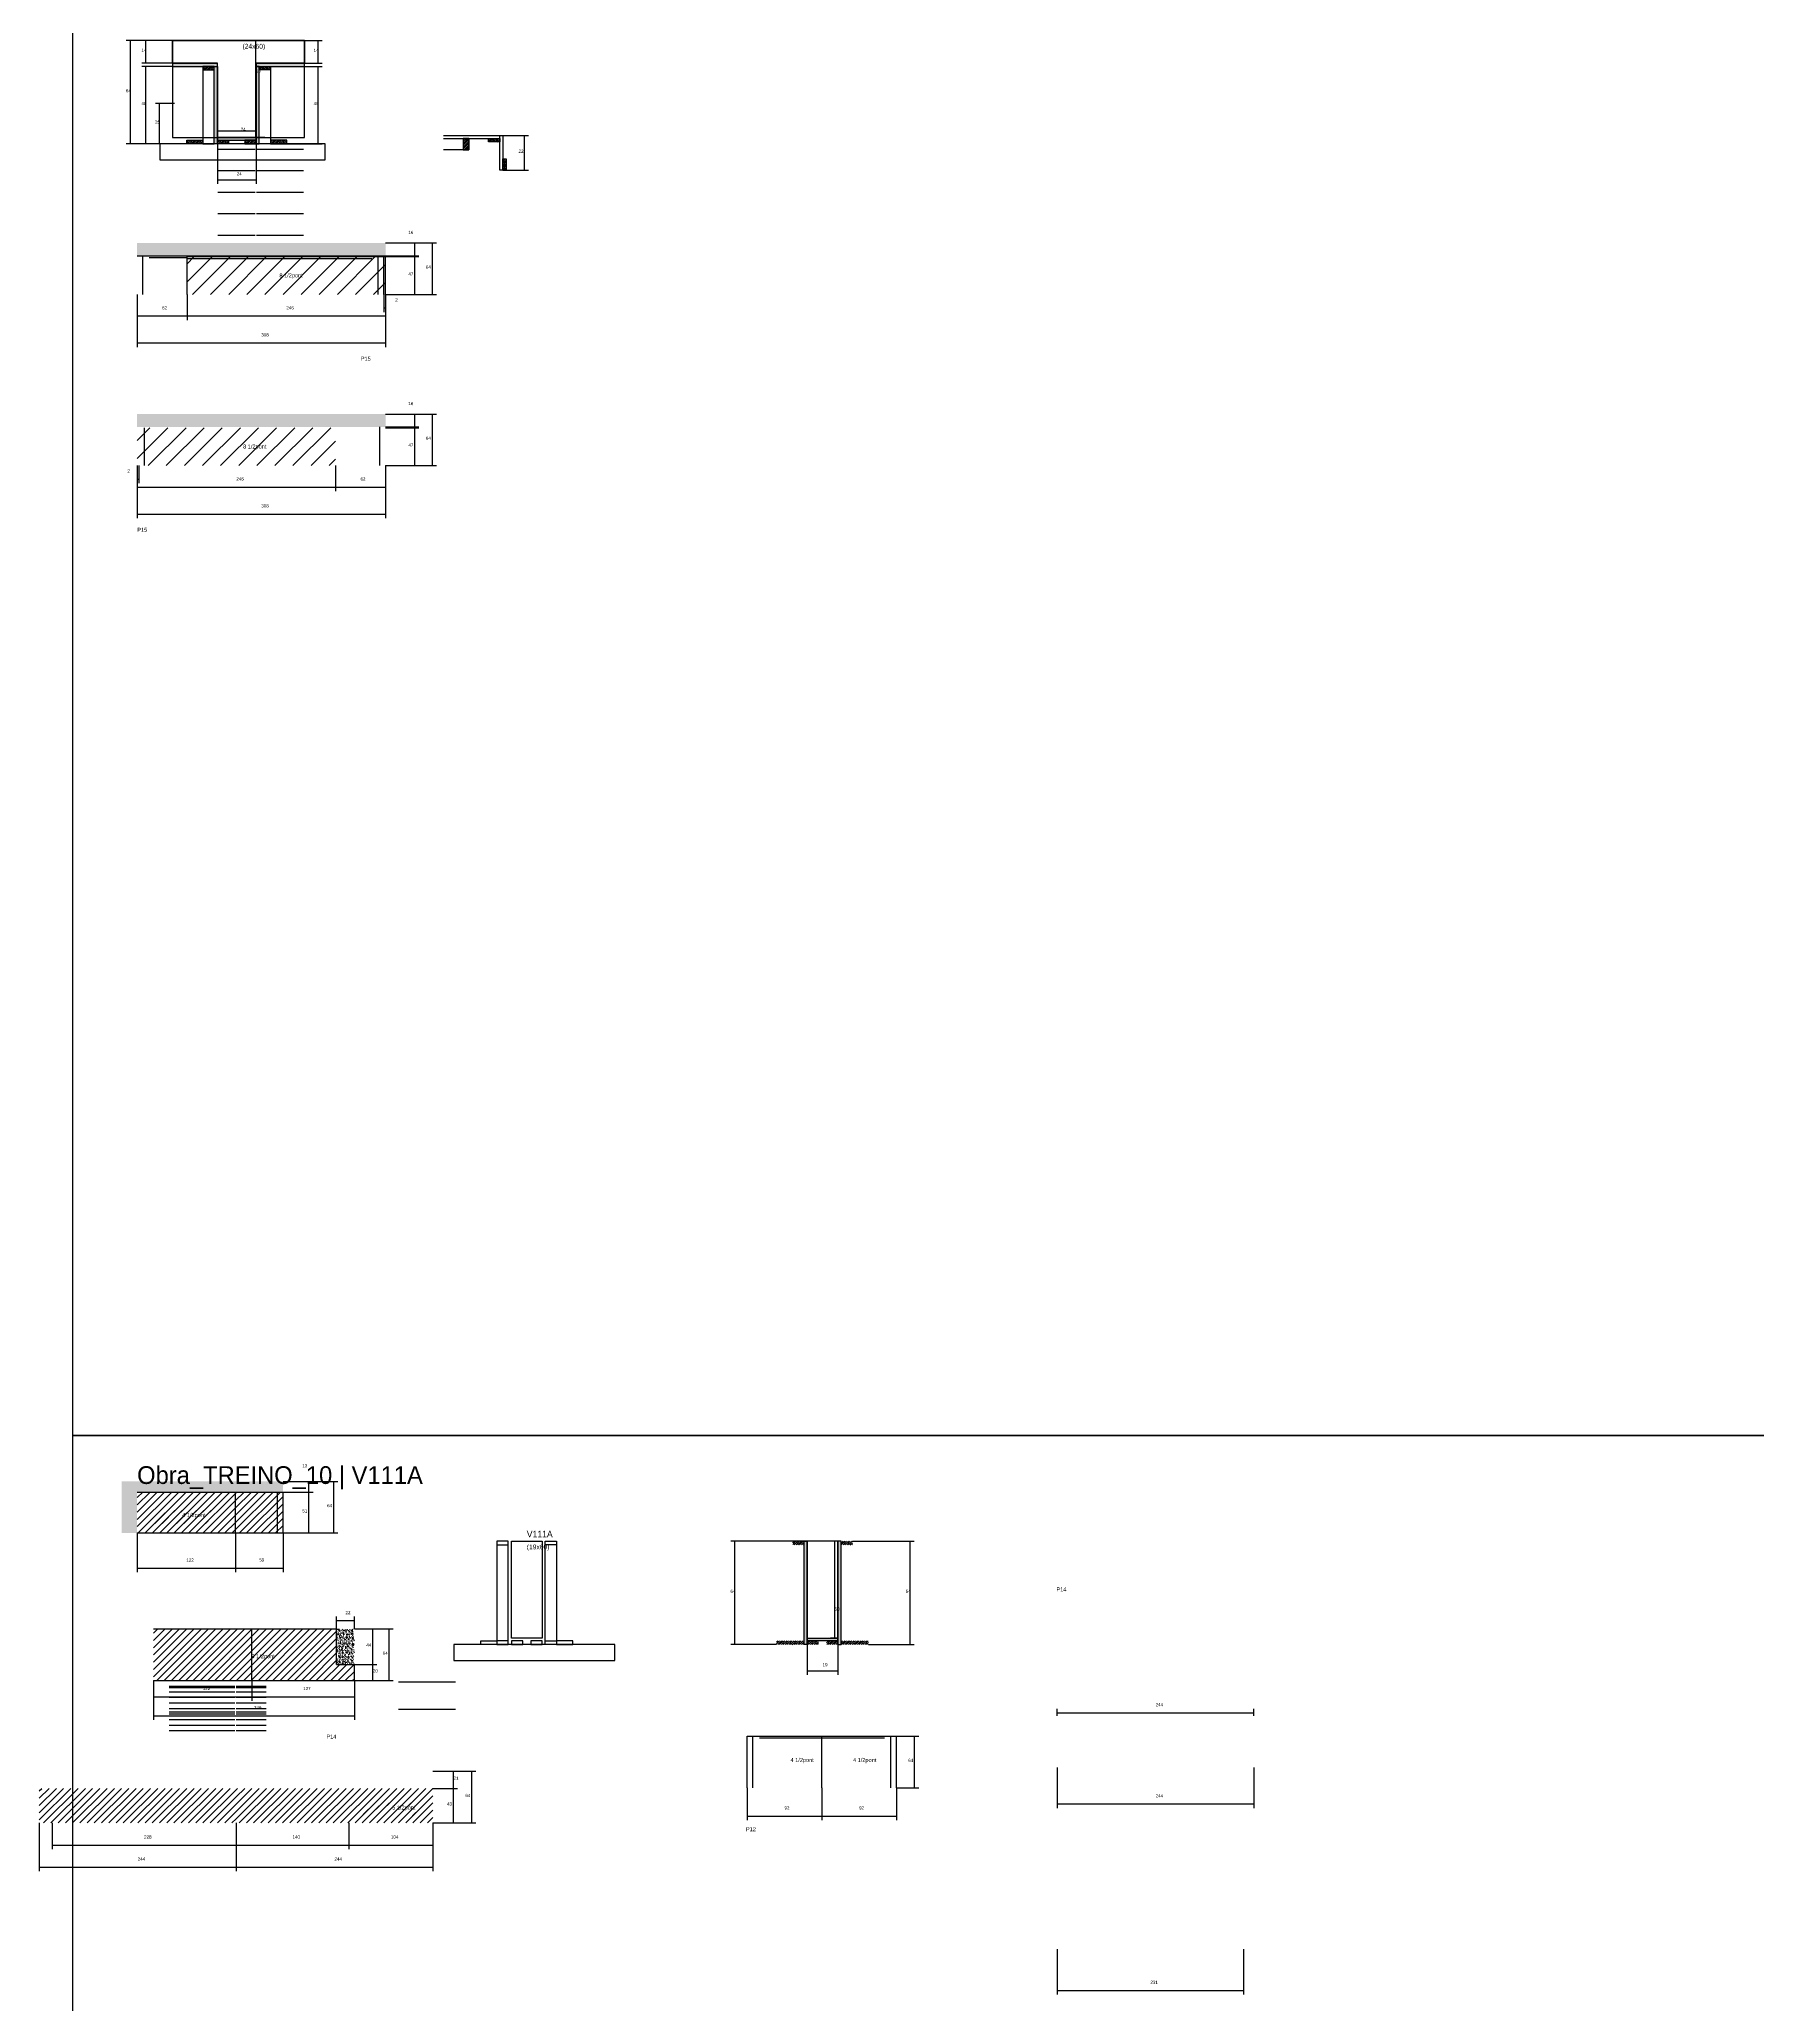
# Model space of a CAD drawing. Header units: metres. Extents: x -41 to 34800, y -36000 to 1848.
# Drawn here: x -41 to 2090, y -15106 to -12668 of the extents above; entities that cross this region are included whole.
import ezdxf

# ---------------------------------------------------------------- set-up
doc = ezdxf.new("R2010")
doc.units = ezdxf.units.M
for name, color, linetype in [('CELL_BORDER', 8, 'Continuous'), ('CONCRETO', 251, 'Continuous'), ('COTA', 4, 'Continuous'), ('Cota Seção (2x)', 4, 'Continuous'), ('Hachura', 253, 'Continuous'), ('LABEL_ID', 3, 'Continuous'), ('Madeira', 126, 'Continuous'), ('NOMENCLATURA', 7, 'Continuous'), ('Painéis', 200, 'Continuous'), ('REAPROVEITAMENTO', 251, 'Continuous'), ('SARR_2.2x7', 40, 'Continuous'), ('Texto Seção', 7, 'Continuous')]:
    doc.layers.add(name, color=color, linetype=linetype)

msp = doc.modelspace()

# ---------------------------------------------------------------- hatches: boundary and pattern name
at = {"layer": 'COTA'}
h = msp.add_hatch(dxfattribs=at)
h.set_pattern_fill('AR-CONC', scale=0.03)
h.paths.add_polyline_path([(388, -12920.9), (388, -12936.9), (388, -12936.9), (80, -12936.9), (80, -12936.9), (80, -12920.9), (80, -12920.9), (388, -12920.9)])
h = msp.add_hatch(dxfattribs=at)
h.set_pattern_fill('AR-CONC', scale=0.03)
h.paths.add_polyline_path([(80, -13133.1), (80, -13149.1), (80, -13149.1), (388, -13149.1), (388, -13149.1), (388, -13133.1), (388, -13133.1), (80, -13133.1)])
h = msp.add_hatch(dxfattribs=at)
h.set_pattern_fill('AR-CONC', scale=0.03)
h.paths.add_polyline_path([(80, -14470), (261, -14470), (261, -14456.8), (80, -14456.8), (61, -14456.8), (61, -14520.8), (80, -14520.8)])
h = msp.add_hatch(dxfattribs=at)
h.set_pattern_fill('AR-CONC', scale=0.03)
h.paths.add_polyline_path([(327.4, -14683.8), (349.4, -14683.8), (349.4, -14639.8), (327.4, -14639.8)])
at = {"layer": 'Hachura'}
h = msp.add_hatch(color=8, dxfattribs=at)
h.dxf.hatch_style = 1
h.paths.add_polyline_path([(179.5, -12702), (179.5, -12698), (179.5, -12698), (123.9, -12698), (123.9, -12698), (123.9, -12702), (123.9, -12702), (179.5, -12702)])
h = msp.add_hatch(color=8, dxfattribs=at)
h.dxf.hatch_style = 1
h.paths.add_polyline_path([(175.5, -12698), (179.5, -12698), (179.5, -12698), (179.5, -12798), (179.5, -12798), (175.5, -12798), (175.5, -12798), (175.5, -12698)])
h = msp.add_hatch(color=8, dxfattribs=at)
h.dxf.hatch_style = 1
h.paths.add_polyline_path([(231.5, -12698), (227.5, -12698), (227.5, -12698), (227.5, -12798), (227.5, -12798), (231.5, -12798), (231.5, -12798), (231.5, -12698)])
h = msp.add_hatch(color=8, dxfattribs=at)
h.dxf.hatch_style = 1
h.paths.add_polyline_path([(287.5, -12702), (287.5, -12698), (287.5, -12698), (227.5, -12698), (227.5, -12698), (227.5, -12702), (227.5, -12702), (287.5, -12702)])
h = msp.add_hatch(dxfattribs=at)
h.set_pattern_fill('ANSI31', scale=0.5)
h.paths.add_polyline_path([(175.5, -12706.4), (175.5, -12702), (175.5, -12702), (161.5, -12702), (161.5, -12702), (161.5, -12706.4), (161.5, -12706.4), (175.5, -12706.4)])
h = msp.add_hatch(dxfattribs=at)
h.set_pattern_fill('ANSI31', scale=0.5)
h.paths.add_polyline_path([(231.5, -12706.4), (231.5, -12702), (231.5, -12702), (245.5, -12702), (245.5, -12702), (245.5, -12706.4), (245.5, -12706.4), (231.5, -12706.4)])
h = msp.add_hatch(dxfattribs=at)
h.set_pattern_fill('ANSI31', scale=0.5)
h.paths.add_polyline_path([(141.5, -12798), (141.5, -12793.6), (141.5, -12793.6), (161.5, -12793.6), (161.5, -12793.6), (161.5, -12798), (161.5, -12798), (141.5, -12798)])
h = msp.add_hatch(color=8, dxfattribs=at)
h.dxf.hatch_style = 1
h.paths.add_polyline_path([(227.5, -12793.6), (227.5, -12790), (227.5, -12790), (179.5, -12790), (179.5, -12790), (179.5, -12793.6), (179.5, -12793.6), (227.5, -12793.6)])
h = msp.add_hatch(dxfattribs=at)
h.set_pattern_fill('ANSI31', scale=0.5)
h.paths.add_polyline_path([(179.5, -12798), (179.5, -12793.6), (179.5, -12793.6), (193.5, -12793.6), (193.5, -12793.6), (193.5, -12798), (193.5, -12798), (179.5, -12798)])
h = msp.add_hatch(dxfattribs=at)
h.set_pattern_fill('ANSI31', scale=0.5)
h.paths.add_polyline_path([(227.5, -12798), (227.5, -12793.6), (227.5, -12793.6), (213.5, -12793.6), (213.5, -12793.6), (213.5, -12798), (213.5, -12798), (227.5, -12798)])
h = msp.add_hatch(dxfattribs=at)
h.set_pattern_fill('ANSI31', scale=0.5)
h.paths.add_polyline_path([(265.5, -12798), (265.5, -12793.6), (265.5, -12793.6), (245.5, -12793.6), (245.5, -12793.6), (245.5, -12798), (245.5, -12798), (265.5, -12798)])
h = msp.add_hatch(dxfattribs=at)
h.set_pattern_fill('ANSI31', scale=0.5)
h.paths.add_polyline_path([(491.3, -12791.3), (484.3, -12791.3), (484.3, -12805.3), (491.3, -12805.3)])
h = msp.add_hatch(dxfattribs=at)
h.set_pattern_fill('ANSI31', scale=0.5)
h.paths.add_polyline_path([(515.7, -12791.3), (515.7, -12795.7), (515.7, -12795.7), (529.7, -12795.7), (529.7, -12795.7), (529.7, -12791.3), (529.7, -12791.3), (515.7, -12791.3)])
h = msp.add_hatch(dxfattribs=at)
h.set_pattern_fill('ANSI31', scale=0.5)
h.paths.add_polyline_path([(533.3, -12830.7), (537.7, -12830.7), (537.7, -12830.7), (537.7, -12816.7), (537.7, -12816.7), (533.3, -12816.7), (533.3, -12816.7), (533.3, -12830.7)])
h = msp.add_hatch(dxfattribs=at)
h.set_pattern_fill('ANSI31', scale=2)
h.paths.add_polyline_path([(202, -14470), (80, -14470), (80, -14520.8), (202, -14520.8)])
h = msp.add_hatch(dxfattribs=at)
h.set_pattern_fill('ANSI31', scale=2)
h.paths.add_polyline_path([(261, -14470), (202, -14470), (202, -14520.8), (261, -14520.8)])
h = msp.add_hatch(dxfattribs=at)
h.set_pattern_fill('ANSI31', scale=2)
h.paths.add_polyline_path([(99.4, -14509), (167, -14509), (167, -14509), (172.5, -14493), (172.5, -14493), (104.9, -14493), (104.9, -14493), (99.4, -14509)])
h = msp.add_hatch(dxfattribs=at)
h.set_pattern_fill('ANSI31', scale=0.5)
h.paths.add_polyline_path([(907, -14535.5), (907, -14531.1), (907, -14531.1), (893, -14531.1), (893, -14531.1), (893, -14535.5), (893, -14535.5), (907, -14535.5)])
h = msp.add_hatch(color=8, dxfattribs=at)
h.dxf.hatch_style = 1
h.paths.add_polyline_path([(907, -14531.1), (911, -14531.1), (911, -14531.1), (911, -14659.1), (911, -14659.1), (907, -14659.1), (907, -14659.1), (907, -14531.1)])
h = msp.add_hatch(color=8, dxfattribs=at)
h.dxf.hatch_style = 1
h.paths.add_polyline_path([(953, -14531.1), (949, -14531.1), (949, -14531.1), (949, -14659.1), (949, -14659.1), (953, -14659.1), (953, -14659.1), (953, -14531.1)])
h = msp.add_hatch(dxfattribs=at)
h.set_pattern_fill('ANSI31', scale=0.5)
h.paths.add_polyline_path([(953, -14535.5), (953, -14531.1), (953, -14531.1), (967, -14531.1), (967, -14531.1), (967, -14535.5), (967, -14535.5), (953, -14535.5)])
h = msp.add_hatch(dxfattribs=at)
h.set_pattern_fill('ANSI31', scale=2)
h.paths.add_polyline_path([(222.4, -14639.8), (100.4, -14639.8), (100.4, -14683.8), (100.4, -14703.8), (222.4, -14703.8)])
h = msp.add_hatch(dxfattribs=at)
h.set_pattern_fill('ANSI31', scale=2)
h.paths.add_polyline_path([(327.4, -14639.8), (222.4, -14639.8), (222.4, -14703.8), (349.4, -14703.8), (349.4, -14683.8), (327.4, -14683.8)])
h = msp.add_hatch(dxfattribs=at)
h.set_pattern_fill('ANSI31', scale=0.5)
h.paths.add_polyline_path([(873, -14659.1), (873, -14654.7), (873, -14654.7), (893, -14654.7), (893, -14654.7), (893, -14659.1), (893, -14659.1), (873, -14659.1)])
h = msp.add_hatch(dxfattribs=at)
h.set_pattern_fill('ANSI31', scale=0.5)
h.paths.add_polyline_path([(907, -14659.1), (907, -14654.7), (907, -14654.7), (893, -14654.7), (893, -14654.7), (893, -14659.1), (893, -14659.1), (907, -14659.1)])
h = msp.add_hatch(color=8, dxfattribs=at)
h.dxf.hatch_style = 1
h.paths.add_polyline_path([(911, -14654.7), (911, -14651.1), (911, -14651.1), (949, -14651.1), (949, -14651.1), (949, -14654.7), (949, -14654.7), (911, -14654.7)])
h = msp.add_hatch(dxfattribs=at)
h.set_pattern_fill('ANSI31', scale=0.5)
h.paths.add_polyline_path([(925, -14659.1), (925, -14654.7), (925, -14654.7), (911, -14654.7), (911, -14654.7), (911, -14659.1), (911, -14659.1), (925, -14659.1)])
h = msp.add_hatch(dxfattribs=at)
h.set_pattern_fill('ANSI31', scale=0.5)
h.paths.add_polyline_path([(949, -14659.1), (949, -14654.7), (949, -14654.7), (935, -14654.7), (935, -14654.7), (935, -14659.1), (935, -14659.1), (949, -14659.1)])
h = msp.add_hatch(dxfattribs=at)
h.set_pattern_fill('ANSI31', scale=0.5)
h.paths.add_polyline_path([(953, -14659.1), (953, -14654.7), (953, -14654.7), (967, -14654.7), (967, -14654.7), (967, -14659.1), (967, -14659.1), (953, -14659.1)])
h = msp.add_hatch(dxfattribs=at)
h.set_pattern_fill('ANSI31', scale=0.5)
h.paths.add_polyline_path([(987, -14659.1), (987, -14654.7), (987, -14654.7), (967, -14654.7), (967, -14654.7), (967, -14659.1), (967, -14659.1), (987, -14659.1)])
h = msp.add_hatch(dxfattribs=at)
h.set_pattern_fill('ANSI31', scale=2)
h.paths.add_polyline_path([(202.7, -14837.5), (-41.3, -14837.5), (-41.3, -14880.3), (202.7, -14880.3)])
h = msp.add_hatch(dxfattribs=at)
h.set_pattern_fill('ANSI31', scale=2)
h.paths.add_polyline_path([(446.7, -14837.5), (202.7, -14837.5), (202.7, -14880.3), (446.7, -14880.3)])
h = msp.add_hatch(dxfattribs=at)
h.set_pattern_fill('ANSI31', scale=2)
h.paths.add_polyline_path([(359.9, -14871.7), (427.5, -14871.7), (427.5, -14871.7), (433, -14855.8), (433, -14855.8), (365.4, -14855.8), (365.4, -14855.8), (359.9, -14871.7)])
at = {"layer": 'REAPROVEITAMENTO'}
h = msp.add_hatch(dxfattribs=at)
h.set_pattern_fill('ANSI31', scale=5)
h.paths.add_polyline_path([(388, -12984.9), (388, -12937.9), (388, -12937.9), (142, -12937.9), (142, -12937.9), (142, -12984.9), (142, -12984.9), (388, -12984.9)])
h = msp.add_hatch(dxfattribs=at)
h.set_pattern_fill('ANSI31', scale=5)
h.paths.add_polyline_path([(326, -13197.1), (326, -13150.1), (326, -13150.1), (80, -13150.1), (80, -13150.1), (80, -13197.1), (80, -13197.1), (326, -13197.1)])

# ---------------------------------------------------------------- linework, layer by layer
at = {"layer": 'CELL_BORDER'}
for points in [[(0, -14400), (2900, -14400), (2900, -12600), (0, -12600)], [(0, -16200), (2900, -16200), (2900, -14400), (0, -14400)]]:
    msp.add_lwpolyline(points, close=True, dxfattribs=at)
at = {"layer": 'CONCRETO'}
for points in [[(123.9, -12698), (123.9, -12670), (287.5, -12670), (287.5, -12698), (227.5, -12698), (227.5, -12790), (179.5, -12790), (179.5, -12698)], [(123.9, -12790), (287.5, -12790), (287.5, -12670), (123.9, -12670)], [(544.2, -14531.1), (544.2, -14531.1), (544.2, -14531.1), (544.2, -14531.1), (582.2, -14531.1), (582.2, -14531.1), (582.2, -14531.1), (582.2, -14651.1), (544.2, -14651.1), (544.2, -14531.1)], [(911, -14651.1), (949, -14651.1), (949, -14531.1), (911, -14531.1)]]:
    msp.add_lwpolyline(points, close=True, dxfattribs=at)
at = {"layer": 'COTA'}
for p, q in [((123.9, -12670), (66.6, -12670)), ((71.6, -12798), (71.6, -12670)), ((123.9, -12670), (85.9, -12670)), ((90.9, -12698), (90.9, -12670)), ((287.5, -12670), (309.4, -12670)), ((304.4, -12698), (304.4, -12670)), ((123.9, -12698), (85.9, -12698)), ((287.5, -12698), (309.4, -12698)), ((123.9, -12702), (85.9, -12702)), ((90.9, -12798), (90.9, -12702)), ((287.5, -12702), (309.4, -12702)), ((304.4, -12798), (304.4, -12702)), ((126.2, -12748), (102.7, -12748)), ((107.7, -12798), (107.7, -12748)), ((533.3, -12787.7), (565.5, -12787.7)), ((560.5, -12830.7), (560.5, -12787.7)), ((145.9, -12798), (66.6, -12798)), ((145.9, -12798), (85.9, -12798)), ((126.2, -12798), (102.7, -12798)), ((179.5, -12798), (179.5, -12847.7)), ((227.5, -12798), (227.5, -12847.7)), ((261.1, -12798), (309.4, -12798)), ((179.5, -12842.7), (227.5, -12842.7)), ((533.3, -12830.7), (565.5, -12830.7)), ((388, -12920.9), (429.5, -12920.9)), ((388, -12920.9), (451.1, -12920.9)), ((388, -12936.9), (429.5, -12936.9)), ((388, -12937.9), (429.5, -12937.9)), ((424.5, -12936.9), (424.5, -12920.9)), ((424.5, -12984.9), (424.5, -12937.9)), ((446.1, -12984.9), (446.1, -12920.9)), ((80, -12984.9), (80, -13016.5)), ((80, -12984.9), (80, -13050)), ((142, -12984.9), (142, -13016.5)), ((142, -12984.9), (142, -13016.5)), ((386, -12984.9), (386, -13006.6)), ((388, -12984.9), (388, -13016.5)), ((388, -12984.9), (388, -13050)), ((388, -12984.9), (388, -13006.6)), ((388, -12984.9), (429.5, -12984.9)), ((388, -12984.9), (451.1, -12984.9)), ((80, -13011.5), (142, -13011.5)), ((142, -13011.5), (388, -13011.5)), ((386, -13001.6), (388, -13001.6)), ((80, -13045), (388, -13045)), ((388, -13133.1), (429.5, -13133.1)), ((388, -13133.1), (451.1, -13133.1)), ((424.5, -13149.1), (424.5, -13133.1)), ((446.1, -13197.1), (446.1, -13133.1)), ((388, -13149.1), (429.5, -13149.1)), ((388, -13150.1), (429.5, -13150.1)), ((424.5, -13197.1), (424.5, -13150.1)), ((80, -13197.1), (80, -13228.7)), ((80, -13197.1), (80, -13262.2)), ((80, -13197.1), (80, -13218.8)), ((82, -13197.1), (82, -13218.8)), ((326, -13197.1), (326, -13228.7)), ((326, -13197.1), (326, -13228.7)), ((388, -13197.1), (388, -13228.7)), ((388, -13197.1), (388, -13262.2)), ((388, -13197.1), (429.5, -13197.1)), ((388, -13197.1), (451.1, -13197.1)), ((80, -13213.8), (82, -13213.8)), ((80, -13223.7), (326, -13223.7)), ((326, -13223.7), (388, -13223.7)), ((80, -13257.2), (388, -13257.2)), ((261, -14456.8), (298.1, -14456.8)), ((261, -14456.8), (328.9, -14456.8)), ((261, -14470), (298.1, -14470)), ((261, -14470), (298.1, -14470)), ((293.1, -14470), (293.1, -14456.8)), ((293.1, -14520.8), (293.1, -14470)), ((323.9, -14520.8), (323.9, -14456.8)), ((80, -14520.8), (80, -14569.5)), ((202, -14520.8), (202, -14569.5)), ((202, -14520.8), (202, -14569.5)), ((261, -14520.8), (261, -14569.5)), ((261, -14520.8), (298.1, -14520.8)), ((261, -14520.8), (328.9, -14520.8)), ((911, -14531.1), (816.3, -14531.1)), ((821.3, -14659.1), (821.3, -14531.1)), ((967, -14531.1), (1043.5, -14531.1)), ((1038.5, -14659.1), (1038.5, -14531.1)), ((80, -14564.5), (202, -14564.5)), ((202, -14564.5), (261, -14564.5)), ((327.4, -14639.8), (327.4, -14624.5)), ((327.4, -14629.5), (349.4, -14629.5)), ((349.4, -14639.8), (349.4, -14624.5)), ((349.4, -14639.8), (377.3, -14639.8)), ((349.4, -14639.8), (397.7, -14639.8)), ((372.3, -14683.8), (372.3, -14639.8)), ((392.7, -14703.8), (392.7, -14639.8)), ((873, -14659.1), (816.3, -14659.1)), ((911, -14654.7), (911, -14696.7)), ((949, -14654.7), (949, -14696.7)), ((987, -14659.1), (1043.5, -14659.1)), ((349.4, -14683.8), (377.3, -14683.8)), ((349.4, -14683.8), (377.3, -14683.8)), ((372.3, -14703.8), (372.3, -14683.8)), ((911, -14691.7), (949, -14691.7)), ((100.4, -14703.8), (100.4, -14752.5)), ((100.4, -14703.8), (100.4, -14728.8)), ((222.4, -14703.8), (222.4, -14728.8)), ((222.4, -14703.8), (222.4, -14728.8)), ((349.4, -14703.8), (349.4, -14752.5)), ((349.4, -14703.8), (349.4, -14728.8)), ((349.4, -14703.8), (377.3, -14703.8)), ((349.4, -14703.8), (397.7, -14703.8)), ((100.4, -14723.8), (222.4, -14723.8)), ((222.4, -14723.8), (349.4, -14723.8)), ((1221, -14747.7), (1221, -14738.7)), ((1221, -14743.7), (1465, -14743.7)), ((1465, -14747.7), (1465, -14738.7)), ((100.4, -14747.5), (349.4, -14747.5)), ((1021.6, -14772.8), (1049.2, -14772.8)), ((1044.2, -14836.8), (1044.2, -14772.8)), ((446.7, -14816.3), (477.4, -14816.3)), ((446.7, -14816.3), (500.1, -14816.3)), ((472.4, -14837.5), (472.4, -14816.3)), ((495.1, -14880.3), (495.1, -14816.3)), ((1221, -14811.7), (1221, -14861.9)), ((1465, -14811.7), (1465, -14861.9)), ((446.7, -14837.5), (477.4, -14837.5)), ((446.7, -14837.5), (477.4, -14837.5)), ((472.4, -14880.3), (472.4, -14837.5)), ((836.6, -14836.8), (836.6, -14876.8)), ((929.1, -14836.8), (929.1, -14876.8)), ((1021.6, -14836.8), (1049.2, -14836.8)), ((1221, -14856.9), (1465, -14856.9)), ((-41.3, -14880.3), (-41.3, -14940.3)), ((-25.3, -14880.3), (-25.3, -14912.9)), ((202.7, -14880.3), (202.7, -14940.3)), ((202.7, -14880.3), (202.7, -14940.3)), ((202.7, -14880.3), (202.7, -14912.9)), ((202.7, -14880.3), (202.7, -14912.9)), ((342.7, -14880.3), (342.7, -14912.9)), ((342.7, -14880.3), (342.7, -14912.9)), ((446.7, -14880.3), (446.7, -14940.3)), ((446.7, -14880.3), (446.7, -14912.9)), ((446.7, -14880.3), (477.4, -14880.3)), ((446.7, -14880.3), (500.1, -14880.3)), ((836.6, -14871.8), (929.1, -14871.8)), ((-25.3, -14907.9), (202.7, -14907.9)), ((202.7, -14907.9), (342.7, -14907.9)), ((342.7, -14907.9), (446.7, -14907.9)), ((-41.3, -14935.3), (202.7, -14935.3)), ((202.7, -14935.3), (446.7, -14935.3)), ((1221, -15037), (1221, -15093.3)), ((1452, -15037), (1452, -15093.3)), ((1221, -15088.3), (1452, -15088.3))]:
    msp.add_line(p, q, dxfattribs=at)
at = {"layer": 'Cota Seção (2x)'}
for p, q in [((238.5, -12670), (222, -12670)), ((227, -12790), (227, -12670)), ((179.5, -12798), (179.5, -12777)), ((179.5, -12782), (227.5, -12782)), ((238.5, -12790), (222, -12790)), ((227.5, -12798), (227.5, -12777)), ((949, -14531.1), (940, -14531.1)), ((945, -14651.1), (945, -14531.1)), ((949, -14651.1), (940, -14651.1)), ((929.1, -14836.8), (929.1, -14876.8)), ((1021.6, -14836.8), (1021.6, -14876.8)), ((929.1, -14871.8), (1021.6, -14871.8))]:
    msp.add_line(p, q, dxfattribs=at)
at = {"layer": 'Madeira'}
for points in [[(175.5, -12706.4), (175.5, -12702), (161.5, -12702), (161.5, -12706.4)], [(175.5, -12702), (161.5, -12702), (161.5, -12798), (175.5, -12798)], [(231.5, -12706.4), (231.5, -12702), (245.5, -12702), (245.5, -12706.4)], [(231.5, -12702), (245.5, -12702), (245.5, -12798), (231.5, -12798)], [(141.5, -12798), (141.5, -12793.6), (161.5, -12793.6), (161.5, -12798)], [(179.5, -12798), (179.5, -12793.6), (193.5, -12793.6), (193.5, -12798)], [(227.5, -12798), (227.5, -12793.6), (213.5, -12793.6), (213.5, -12798)], [(265.5, -12798), (265.5, -12793.6), (245.5, -12793.6), (245.5, -12798)], [(491.3, -12805.3), (491.3, -12791.3), (484.3, -12791.3), (484.3, -12805.3)], [(515.7, -12791.3), (529.7, -12791.3), (529.7, -12795.7), (515.7, -12795.7)], [(108.1, -12818), (313.3, -12818), (313.3, -12798), (108.1, -12798)], [(533.3, -12830.7), (533.3, -12816.7), (537.7, -12816.7), (537.7, -12830.7)], [(540.2, -14535.5), (540.2, -14531.1), (526.2, -14531.1), (526.2, -14535.5)], [(540.2, -14531.1), (526.2, -14531.1), (526.2, -14659.1), (540.2, -14659.1)], [(586.2, -14535.5), (586.2, -14531.1), (600.2, -14531.1), (600.2, -14535.5)], [(586.2, -14531.1), (600.2, -14531.1), (600.2, -14659.1), (586.2, -14659.1)], [(472.7, -14679.1), (672.3, -14679.1), (672.3, -14659.1), (472.7, -14659.1)], [(506.2, -14659.1), (506.2, -14654.7), (526.2, -14654.7), (526.2, -14659.1)], [(540.2, -14659.1), (540.2, -14654.7), (526.2, -14654.7), (526.2, -14659.1)], [(558.2, -14659.1), (558.2, -14654.7), (544.2, -14654.7), (544.2, -14659.1)], [(582.2, -14659.1), (582.2, -14654.7), (568.2, -14654.7), (568.2, -14659.1)], [(586.2, -14659.1), (586.2, -14654.7), (600.2, -14654.7), (600.2, -14659.1)], [(620.2, -14659.1), (620.2, -14654.7), (600.2, -14654.7), (600.2, -14659.1)]]:
    msp.add_lwpolyline(points, close=True, dxfattribs=at)
msp.add_lwpolyline([(491.3, -12791.3), (491.3, -12805.3), (459.9, -12805.3)], dxfattribs=at)
at = {"layer": 'Painéis'}
for p, q in [((123.9, -12698), (179.5, -12698)), ((179.5, -12702), (179.5, -12698)), ((227.5, -12698), (287.5, -12698)), ((227.5, -12702), (227.5, -12698)), ((287.5, -12702), (287.5, -12698)), ((179.5, -12798), (179.5, -12702)), ((227.5, -12798), (227.5, -12702)), ((179.5, -12790), (227.5, -12790)), ((179.5, -12793.6), (179.5, -12790)), ((227.5, -12793.6), (227.5, -12790)), ((459.8, -12787.7), (529.7, -12787.7)), ((459.9, -12791.3), (529.7, -12791.3)), ((80, -12936.9), (142, -12936.9)), ((142, -12984.9), (142, -12936.9)), ((142, -12937.9), (388, -12937.9)), ((386, -12984.9), (386, -12937.9)), ((388, -12984.9), (388, -12937.9)), ((80, -14470), (261, -14470)), ((202, -14520.8), (202, -14470)), ((261, -14520.8), (261, -14470)), ((80, -14520.8), (261, -14520.8)), ((911, -14659.1), (911, -14531.1)), ((949, -14659.1), (949, -14531.1)), ((100.4, -14639.8), (327.4, -14639.8)), ((222.4, -14703.8), (222.4, -14639.8)), ((327.4, -14683.8), (327.4, -14639.8)), ((911, -14651.1), (949, -14651.1)), ((911, -14654.7), (911, -14651.1)), ((949, -14654.7), (949, -14651.1)), ((327.4, -14683.8), (349.4, -14683.8)), ((349.4, -14703.8), (349.4, -14683.8)), ((100.4, -14703.8), (349.4, -14703.8)), ((836.6, -14772.8), (1021.6, -14772.8)), ((836.6, -14836.8), (836.6, -14772.8)), ((929.1, -14836.8), (929.1, -14772.8)), ((1021.6, -14836.8), (1021.6, -14772.8))]:
    msp.add_line(p, q, dxfattribs=at)
for points in [[(179.5, -12702), (179.5, -12698), (123.9, -12698), (123.9, -12702)], [(287.5, -12702), (287.5, -12698), (227.5, -12698), (227.5, -12702)], [(175.5, -12702), (179.5, -12702), (179.5, -12798), (175.5, -12798)], [(231.5, -12702), (227.5, -12702), (227.5, -12798), (231.5, -12798)], [(227.5, -12793.6), (227.5, -12790), (179.5, -12790), (179.5, -12793.6)], [(529.7, -12787.7), (533.3, -12787.7), (533.3, -12830.7), (529.7, -12830.7)], [(907, -14531.1), (911, -14531.1), (911, -14659.1), (907, -14659.1)], [(953, -14531.1), (949, -14531.1), (949, -14659.1), (953, -14659.1)], [(911, -14654.7), (911, -14651.1), (949, -14651.1), (949, -14654.7)]]:
    msp.add_lwpolyline(points, close=True, dxfattribs=at)
at = {"layer": 'SARR_2.2x7'}
for p, q in [((180.2, -12804.62), (226.2, -12804.62)), ((228.2, -12804.62), (286.2, -12804.62)), ((180.2, -12831.28), (226.2, -12831.28)), ((228.2, -12831.28), (286.2, -12831.28)), ((180.2, -12857.93), (226.2, -12857.93)), ((228.2, -12857.93), (286.2, -12857.93)), ((180.2, -12884.59), (226.2, -12884.59)), ((228.2, -12884.59), (286.2, -12884.59)), ((180.2, -12911.24), (226.2, -12911.24)), ((228.2, -12911.24), (286.2, -12911.24)), ((87, -12984.9), (87, -12936.9)), ((95, -12939.1), (142, -12939.1)), ((142, -12936.9), (388, -12936.9)), ((142, -12937.9), (142, -12936.9)), ((142, -12940.1), (371, -12940.1)), ((379, -12984.9), (379, -12937.9)), ((388, -12937.9), (388, -12936.9)), ((89, -13197.1), (89, -13150.1)), ((381, -13197.1), (381, -13149.1)), ((254, -14520.8), (254, -14470)), ((119.7, -14710.7), (201, -14710.7)), ((119.7, -14712.24), (201, -14712.24)), ((119.7, -14717.6), (201, -14717.6)), ((203, -14710.7), (240, -14710.7)), ((203, -14712.24), (240, -14712.24)), ((203, -14717.6), (240, -14717.6)), ((404, -14705.51), (475, -14705.51)), ((119.7, -14724.5), (201, -14724.5)), ((119.7, -14731.4), (201, -14731.4)), ((119.7, -14738.3), (201, -14738.3)), ((119.7, -14742.52), (201, -14742.52)), ((119.7, -14745.2), (201, -14745.2)), ((203, -14724.5), (240, -14724.5)), ((203, -14731.4), (240, -14731.4)), ((203, -14738.3), (240, -14738.3)), ((203, -14742.52), (240, -14742.52)), ((203, -14745.2), (240, -14745.2)), ((404, -14739.16), (475, -14739.16)), ((119.7, -14752.1), (201, -14752.1)), ((119.7, -14759), (201, -14759)), ((119.7, -14765.9), (201, -14765.9)), ((203, -14752.1), (240, -14752.1)), ((203, -14759), (240, -14759)), ((203, -14765.9), (240, -14765.9)), ((843.6, -14836.8), (843.6, -14772.8)), ((851.6, -14775), (929.1, -14775)), ((929.1, -14775), (1006.6, -14775)), ((1014.6, -14836.8), (1014.6, -14772.8))]:
    msp.add_line(p, q, dxfattribs=at)

# ---------------------------------------------------------------- texts
at = {"layer": 'COTA'}
for s, p in [('14', (85.4, -12684)), ('14', (298.9, -12684)), ('64', (66.1, -12734)), ('48', (85.4, -12750)), ('48', (298.9, -12750)), ('25', (102.2, -12773)), ('22', (553, -12809.2)), ('24', (203.5, -12837.2)), ('16', (416.4, -12909.9)), ('47', (416.4, -12961.4)), ('64', (438, -12952.9)), ('2', (400.1, -12993.6)), ('62', (111, -13003.4)), ('246', (265, -13003.4)), ('308', (234, -13036.8)), ('16', (416.4, -13122.1)), ('64', (438, -13165.1)), ('47', (416.4, -13173.6)), ('2', (68, -13205.8)), ('246', (203, -13215.6)), ('62', (357, -13215.6)), ('308', (234, -13249)), ('13', (284.8, -14439.4)), ('51', (284.9, -14495.4)), ('64', (315.7, -14488.8)), ('122', (141, -14556.4)), ('59', (231.5, -14556.3)), ('64', (815.8, -14595.1)), ('64', (1033, -14595.1)), ('22', (338.4, -14621.5)), ('44', (364.2, -14661.8)), ('64', (384.6, -14671.8)), ('20', (372.3, -14693.8)), ('19', (930, -14686.2)), ('122', (161.4, -14715.7)), ('127', (285.9, -14715.7)), ('249', (224.9, -14739.4)), ('244', (1343, -14735.6)), ('64', (1036.1, -14804.8)), ('21', (472.4, -14826.9)), ('43', (464.3, -14858.9)), ('64', (487, -14848.3)), ('92', (882.8, -14863.7)), ('244', (1343, -14848.8)), ('228', (88.7, -14899.8)), ('140', (272.7, -14899.8)), ('104', (394.7, -14899.8)), ('244', (80.7, -14927.2)), ('244', (324.7, -14927.2)), ('231', (1336.5, -15080))]:
    msp.add_text(s, height=4, dxfattribs=at).set_placement(p)
at = {"layer": 'Cota Seção (2x)'}
for s, p in [('60', (227, -12710)), ('24', (208.5, -12782)), ('60', (945, -14617.1)), ('92', (975.3, -14863.7))]:
    msp.add_text(s, height=4, dxfattribs=at).set_placement(p)
at = {"layer": 'LABEL_ID'}
msp.add_text('Obra_TREINO_10 | V111A', height=22, dxfattribs=at).set_placement((80, -14460))
at = {"layer": 'NOMENCLATURA'}
for s, p in [('8 1/2pont', (256.5, -12963.7)), ('P15', (357.4, -13067)), ('8 1/2pont', (211.5, -13175.9)), ('P15', (80.2, -13279.2)), ('4 1/2pont', (135.9, -14501)), ('P14', (1220, -14593.3)), ('9 1/2pont', (221.9, -14676.1)), ('P14', (314.7, -14775.8)), ('4 1/2pont', (890.3, -14804.8)), ('4 1/2pont', (967.8, -14804.8)), ('5 1/2pont', (396.3, -14863.8)), ('P12', (835, -14890.7))]:
    msp.add_text(s, height=5, dxfattribs=at).set_placement(p)
at = {"layer": 'Texto Seção'}
for s, height, p in [('(24x60)', 6, (210.7, -12680)), ('V111A', 8, (563.2, -14526.1)), ('(19x60)', 6, (563.2, -14541.1))]:
    msp.add_text(s, height=height, dxfattribs=at).set_placement(p)

doc.saveas('drawing.dxf')
